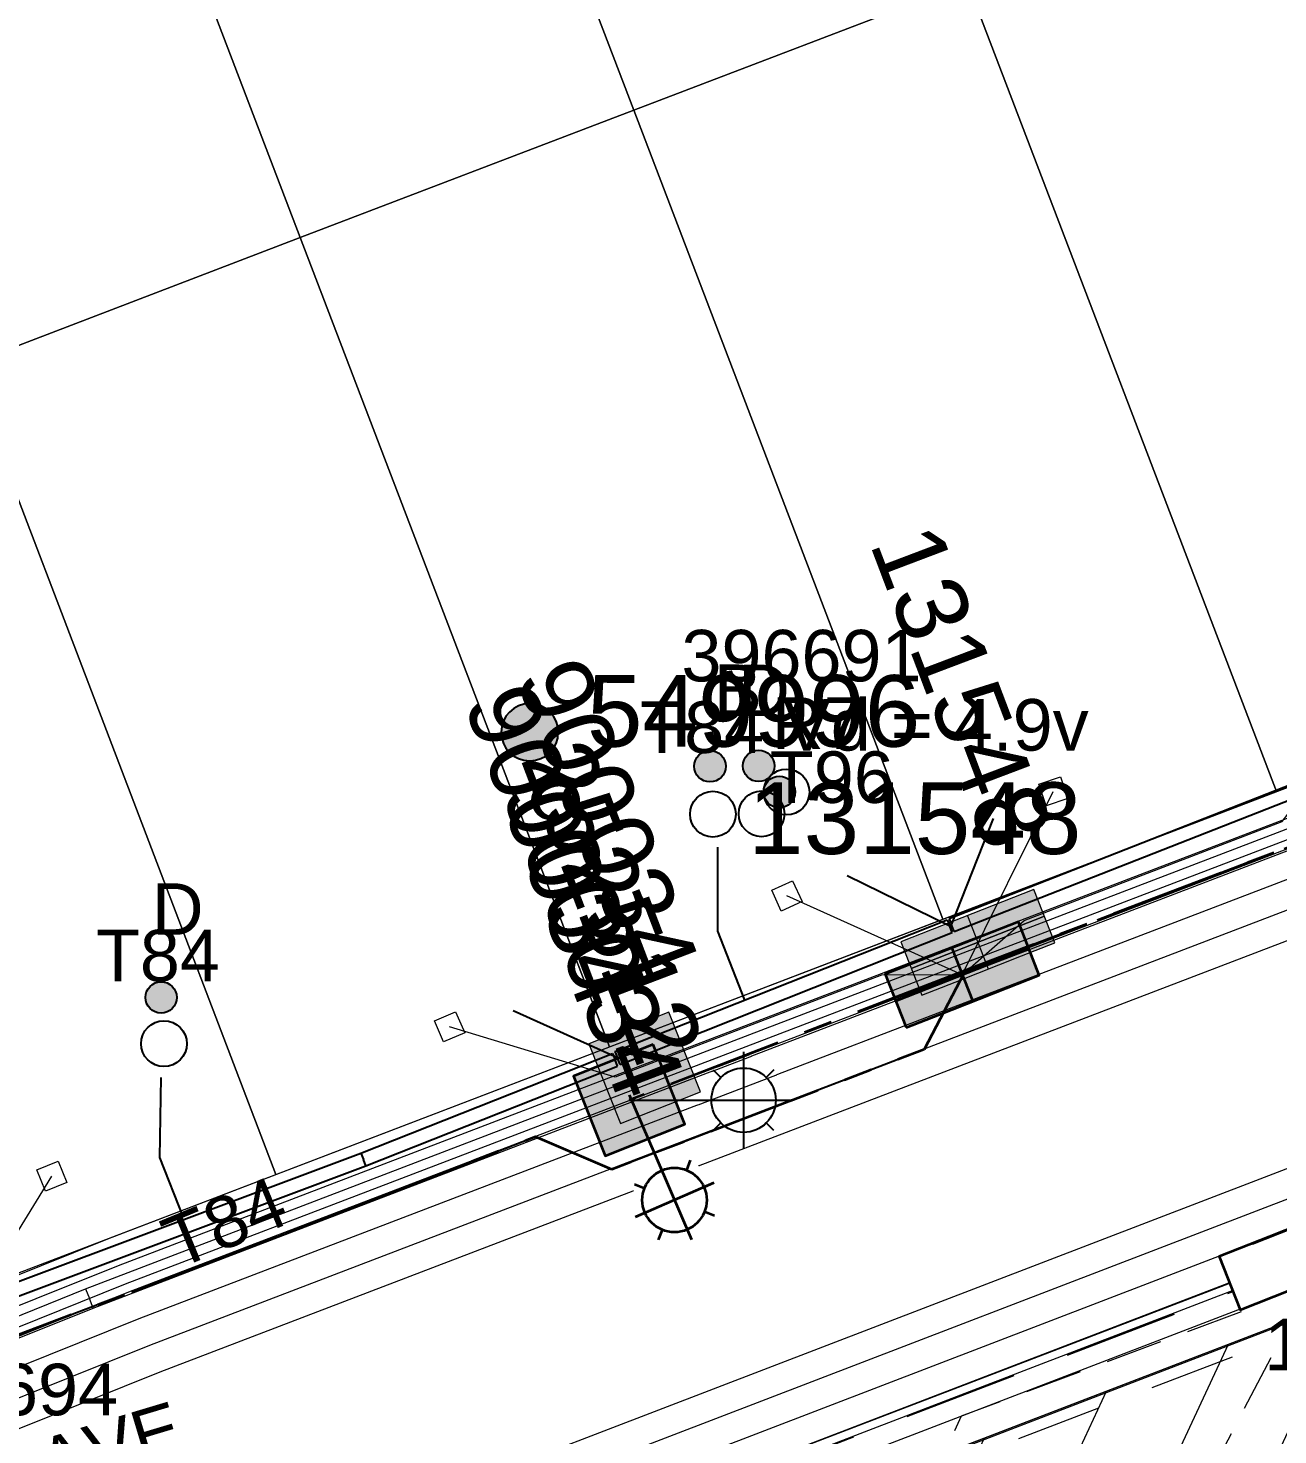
# Model space of a CAD drawing. Header units: metres. Extents: x 0 to 310918, y 0 to 6270107.
# Drawn here: x 310381.61 to 310425.29, y 6269755.87 to 6269805.04 of the extents above; entities that cross this region are included whole.
import ezdxf
from ezdxf import colors
from ezdxf.entities.mleader import LeaderData, LeaderLine
from ezdxf.enums import TextEntityAlignment as Align
from ezdxf.math import Vec2, Vec3

# ---------------------------------------------------------------- set-up
doc = ezdxf.new("R2010")
doc.units = ezdxf.units.M
for name, pattern in [('Cable Exist UG', [7, 4, -1, 1, -1]), ('Dash', [5, 3, -2]), ('DASHED', [19.05, 12.7, -6.35]), ('IE Trench LV', [6, 4, -2]), ('PHANTOMX2', [6.6, 3, -0.75, 0.2, -0.75, 0.2, -0.75, 0.2, -0.75])]:
    doc.linetypes.add(name, pattern=pattern)
doc.layers.get('0').update_dxf_attribs({"color": 6})
for name, color, linetype, lineweight in [('_User Miscellaneous1', 30, 'Continuous', 13), ('_User_LV_Exist', 5, 'Continuous', 35), ('Cadastre Developer_SP_NEW', 92, 'Continuous', 15), ('Cadastre Easements_SP_EXT', 58, 'DASHED', 15), ('Cadastre Land Parcels_SP_EXT', 118, 'Continuous', 15), ('Cadastre Roads_SP_EXT', 218, 'Continuous', 15), ('Cadastre Roads_SP_NEW', 214, 'Continuous', 15), ('Mains_LV_EXT', 163, 'Continuous', 25), ('Mains_LV_SL_EXT', 135, 'Continuous', 25), ('Services_SP_EXT', 42, 'PHANTOMX2', 20)]:
    doc.layers.add(name, color=color, linetype=linetype, lineweight=lineweight)
doc.layers.add('_User Miscellaneous10', color=252, linetype='Continuous', lineweight=13, plot=False, transparency=0.7)
doc.layers.add('_User Miscellaneous12', color=252, linetype='Continuous', lineweight=13, plot=False, transparency=0.75)
for name, color, linetype in [('Duct_SP_EXT', 30, 'Continuous'), ('Mains_LV_New_T84', 2, 'Cable x'), ('Services_SP_NEW_UG', 2, 'IE Trench LV'), ('SupportsOH_SP_TR_HV_LV_SL_EXT', 7, 'Continuous'), ('SupportsUG_SP_LV_NEW', 2, 'Continuous'), ('SupportsUG_SP_LV_SL_EXT', 7, 'Continuous'), ('Trench_SP_EXT', 7, 'Continuous'), ('Trench_SP_NEW', 2, 'Continuous')]:
    doc.layers.add(name, color=color, linetype=linetype)
doc.layers.add('Features_HIDE', color=1, linetype='Continuous', plot=False)
doc.styles.add('COLUMN_LABEL', font='arial.ttf', dxfattribs={"height": 2})
doc.styles.add('iecARIAL', font='arial.ttf', dxfattribs={"height": 2})
doc.styles.add('ieISOCP', font='arial.ttf', dxfattribs={"height": 1.5})
doc.styles.add('POLE_LABEL', font='arial.ttf', dxfattribs={"height": 2})
doc.styles.add('SL_LABEL', font='arial.ttf', dxfattribs={"height": 2})
doc.styles.get("Standard").update_dxf_attribs({"font": 'arial.ttf'})
doc.linetypes.add('Cable x', pattern='A,4.5,-0.01,["X",Standard,S=1.25,R=0,X=0,Y=-0.65],-1.2', length=5.71)

# ---------------------------------------------------------------- blocks, each defined once
blk = doc.blocks.new('COLUMN_EXT')
blk.add_hatch(color=256).paths.add_polyline_path([(1.5, -1.5), (1.5, 1.5), (-1.5, 1.5), (-1.5, -1.5)])
blk.add_lwpolyline([(1.5, 1.5), (-1.5, 1.5), (-1.5, -1.5), (1.5, -1.5)], close=True)
at = {"flags": 9}
for tag, p in [('NOTES', (-1.813, 2)), ('STREETNAME', (-1.813, 1.6)), ('LOCATION', (-1.813, 1.4)), ('SUBURB', (-1.813, 1.8)), ('LEGEND', (-1.813, 1.2)), ('USAGE', (-1.813, 1)), ('COLUMN_TYPE', (-1.813, 0.4)), ('OWNED_BY', (-1.813, 0.6)), ('STATE', (-1.813, 0.8))]:
    blk.add_attdef(tag, text='', height=0.2, rotation=180, dxfattribs=at).set_placement(p, align=Align.MIDDLE_LEFT)
at = {"flags": 1}
blk.add_attdef('Z', (-1.813, 2.351), '', height=0.2, rotation=180, dxfattribs=at)
at = {"flags": 9}
for tag, style, p in [('STRUCTURE_PLANT_NUMBER', 'POLE_LABEL', (-1.813, -0.031)), ('STREET_CODE', 'COLUMN_LABEL', (-1.813, 0.2))]:
    blk.add_attdef(tag, text='', height=0.2, rotation=180, dxfattribs=dict(at, style=style)).set_placement(p, align=Align.MIDDLE_LEFT)
at = {"style": 'COLUMN_LABEL', "width": 0.9, "flags": 8}
blk.add_attdef('ASSET_NUM', text='', height=2, rotation=270, dxfattribs=at).set_placement((2, -4), align=Align.MIDDLE_LEFT)
blk = doc.blocks.new('DUCT_EXT')
blk.add_circle((0, 0.8), 0.8)
at = {"flags": 1}
blk.add_attdef('Z', (0, 0), '', height=0.2, dxfattribs=at)
at = {"flags": 9}
for tag, p in [('DUCT_CODE', (0, 0)), ('XSECT_TYPE', (0, -0.2)), ('FB_REFERENCE', (0, -0.4)), ('STATE', (0, -0.6)), ('NOTES', (0, -0.8))]:
    blk.add_attdef(tag, text='', height=0.2, dxfattribs=at).set_placement(p, align=Align.MIDDLE_LEFT)
blk = doc.blocks.new('SL_LANTERN_EXT')
at = {"flags": 9}
for tag, p in [('LRATECODE', (-7.4, 0)), ('LOUTREACHVOCAB', (-7.2, 0)), ('LOUTREACH', (-7, 0)), ('LANTNUMBER', (-6.6, 0)), ('LNEW', (-6.4, 0)), ('LMASTVOCAB', (-6.2, 0)), ('LMAST', (-6, 0)), ('LLAMPVOCAB', (-5.8, 0)), ('LLAMP', (-5.6, 0)), ('LEXIST', (-5.4, 0)), ('LCHARGE3PERCENT', (-5.2, 0)), ('LCHARGE3', (-5, 0)), ('LCHARGE2PERCENT', (-4.8, 0)), ('LCHARGE2', (-4.6, 0)), ('LCHARGE1PERCENT', (-4.4, 0)), ('LCHARGE1', (-4.2, 0)), ('LCATEGORY', (-4, 0)), ('LBRACKETVOCAB', (-3.8, 0)), ('LBRACKET', (-3.6, 0)), ('LKINGHEIGHT', (-3.4, 0)), ('CREPLACE', (-3.2, 0)), ('CREMOVE', (-3, 0)), ('CNUMBER', (-2.8, 0)), ('CNEW', (-2.6, 0)), ('CEXIST', (-2.4, 0)), ('USAGE', (-2.2, 0)), ('STATE', (-2, 0)), ('OWNED_BY', (-1.8, 0)), ('ORIENTATION', (-1.6, 0)), ('OPERATING_VOLTAGE', (-1.4, 0)), ('NO_PHASES', (-1.2, 0)), ('LANTERN_TYPE', (-1, 0)), ('LANTERN_PURPOSE', (-0.8, 0)), ('CONTROL_TYPE', (-0.6, 0)), ('CONSTRUCTED_VOLTAGE', (-0.4, 0))]:
    blk.add_attdef(tag, text='', height=0.001, rotation=270, dxfattribs=at).set_placement(p, align=Align.MIDDLE_LEFT)
at = {"style": 'SL_LABEL', "flags": 9}
blk.add_attdef('STREET_CODE', text='', height=0.001, rotation=270, dxfattribs=at).set_placement((0.001, 0), align=Align.MIDDLE_LEFT)
at = {"flags": 1}
blk.add_attdef('Z', (0, 0), '', height=0.001, rotation=270, dxfattribs=at)
at = {"width": 0.9}
blk.add_attdef('LNUMBER', text='', height=1, dxfattribs=at).set_placement((7, -1), align=Align.MIDDLE_LEFT)
at = {"flags": 9}
for tag, p in [('LREMOVE', (0, -7.6)), ('LREPLACE', (0, -7.8)), ('LTYPE', (0, -8)), ('LTYPEVOCAB', (0, -8.2)), ('LEGEND', (0, -8.4)), ('SUBURB', (0, -8.6)), ('STREETNAME', (0, -8.8)), ('LOCATION', (0, -9)), ('NOTES', (0, -9.2)), ('MAINTAINED_BY', (0, -9.863))]:
    blk.add_attdef(tag, text='', height=0.001, dxfattribs=at).set_placement(p, align=Align.MIDDLE_LEFT)
blk.add_attdef('OPERATED_BY', (0, -9.607), '', height=0.001, dxfattribs=at)
at = {"layer": 'Features_HIDE', "width": 0.9}
blk.add_attdef('ASSET_NUM', text='', height=1, dxfattribs=at).set_placement((7, 1), align=Align.MIDDLE_LEFT)
at = {"transparency": 33554651}
blk.add_wipeout([(5.688, 0), (5.061, -1.061), (4, -1.688), (2.939, -1.061), (2.313, 0), (2.939, 1.061), (4, 1.687), (5.061, 1.061)], dxfattribs=at)
for p, q in [((4, 1.687), (4, 0)), ((2.939, 1.061), (3.205, 0.795)), ((5.061, 1.061), (4.795, 0.795)), ((0, 0), (4, 0)), ((4, 0), (5.688, 0)), ((4, 0), (4, -1.688)), ((2.939, -1.061), (3.205, -0.795)), ((5.061, -1.061), (4.795, -0.795))]:
    blk.add_line(p, q)
blk.add_circle((4, 0), 1.125)
blk = doc.blocks.new('CCP_EXT')
at = {"flags": 9}
for tag, p in [('OWNED_BY', (0, -1)), ('USAGE', (0, -1.2)), ('LEGEND', (0, -1.4)), ('STATE', (0, -1.8)), ('LIFE_SUPPORT', (0, -1.6)), ('NOTES', (0, -2))]:
    blk.add_attdef(tag, text='', height=0.2, dxfattribs=at).set_placement(p, align=Align.MIDDLE_LEFT)
at = {"transparency": 33554651}
blk.add_wipeout([(0, 0.566), (0.566, 0), (0, -0.566), (-0.566, 0)], dxfattribs=at)
blk.add_lwpolyline([(-0.566, 0), (0, 0.566), (0.566, 0), (0, -0.566), (-0.566, 0)])
at = {"flags": 1}
blk.add_attdef('Z', (0, 0), '', height=0.2, dxfattribs=at)
at = {"flags": 9}
for tag, p in [('CCP_TYPE', (0, 0)), ('CONSTRUCTED_VOLTAGE', (0, -0.2)), ('NO_PHASES', (0, -0.4)), ('OPERATING_VOLTAGE', (0, -0.6)), ('ORIENTATION', (0, -0.8))]:
    blk.add_attdef(tag, text='', height=0.2, dxfattribs=at).set_placement(p, align=Align.MIDDLE_LEFT)
blk = doc.blocks.new('POLE_EXT')
blk.add_hatch(color=256).paths.add_polyline_path([(-1, 0, 1), (1, 0, 1)])
blk.add_lwpolyline([(-1, 0, 1), (1, 0, 1)], format="xyb", close=True)
at = {"flags": 8}
blk.add_attdef('pNumber', text='', height=2, dxfattribs=at).set_placement((2.5, 2.5), align=Align.MIDDLE_CENTER)
at = {"style": 'POLE_LABEL', "flags": 9}
for tag, p in [('STRUCTURE_PLANT_NUMBER', (1.355, 0.028)), ('STREET_CODE', (1.355, -0.2))]:
    blk.add_attdef(tag, text='', height=0.2, dxfattribs=at).set_placement(p, align=Align.MIDDLE_LEFT)
at = {"flags": 9}
for tag, p in [('OWNED_BY', (1.355, -0.4)), ('SPECIAL_USE', (1.355, -0.8)), ('STATE', (1.355, -1)), ('PARENT', (1.355, -0.6)), ('cLV', (1.355, -1.4)), ('USAGE', (1.355, -1.2)), ('cHV', (1.355, -2)), ('hDepth', (1.355, -1.6)), ('hDia', (1.355, -1.8)), ('LBRACKET', (1.355, -2.2)), ('LExisting', (1.355, -2.4)), ('LANTNUMBER', (1.355, -2.6)), ('LOther', (1.355, -2.8)), ('LRemove', (1.355, -3)), ('cLinedev', (1.355, -3.4)), ('LEGEND', (1.355, -3.2)), ('pExisting', (1.355, -3.8)), ('LOCATION', (1.355, -3.6)), ('PFNUMBER', (1.355, -4)), ('pFooting', (1.355, -4.4)), ('NEWPFNUMBER', (1.355, -4.2)), ('pNew', (1.355, -4.6)), ('pRelocate', (1.355, -5)), ('pRemove', (1.355, -5.2)), ('pReplace', (1.355, -5.4)), ('pStay', (1.355, -5.6)), ('pType', (1.355, -5.8)), ('cspan', (1.355, -6)), ('STREETNAME', (1.355, -6.2)), ('SUBURB', (1.355, -6.4)), ('NOTES', (1.355, -6.6)), ('MAINTAINED_BY', (1.355, -6.814)), ('OPERATED_BY', (1.355, -7.014))]:
    blk.add_attdef(tag, text='', height=0.2, dxfattribs=at).set_placement(p, align=Align.MIDDLE_LEFT)
at = {"flags": 1}
blk.add_attdef('Z', (1.355, -7.328), '', height=0.2, dxfattribs=at)
at = {"layer": 'Features_HIDE', "style": 'POLE_LABEL', "flags": 8}
blk.add_attdef('ASSET_NUM', text='', height=2, dxfattribs=at).set_placement((5, 5), align=Align.MIDDLE_CENTER)
blk = doc.blocks.new('CABLE_LARGE_EXT')
h = blk.add_hatch(color=256)
edge = h.paths.add_edge_path()
edge.add_arc((0, 0.55), 0.55, 0, 360)
blk.add_circle((0, 0.55), 0.55)
at = {"flags": 1}
blk.add_attdef('Z', (0, 0), '', height=0.2, dxfattribs=at)
at = {"flags": 9}
for tag, p in [('COND_CODE', (0, 0)), ('STATE', (0, -0.4)), ('FB_REFERENCE', (0, -0.2)), ('XSECT_SIZE', (0, -0.6)), ('NOTES', (0, -0.8))]:
    blk.add_attdef(tag, text='', height=0.2, dxfattribs=at).set_placement(p, align=Align.MIDDLE_LEFT)
blk = doc.blocks.new('*U367')
at = {"width": 0.9}
blk.add_attdef('ASSET_NUM', text='', height=2, dxfattribs=at).set_placement((4, 2), align=Align.MIDDLE_LEFT)
for tag, p, flags in [('SUBURB', (-2, 0), 1), ('STREETNAME', (-1.8, 0), 9), ('PARENT', (-1.6, 0), 9), ('NOTES', (-1.4, 0), 9), ('LOCATION', (-1.2, 0), 9), ('LEGEND', (-1, 0), 9), ('USAGE', (-0.8, 0), 9), ('SUPPORT_TYPE', (-0.6, 0), 9), ('STATE', (-0.4, 0), 9), ('OWNED_BY', (-0.2, 0), 9)]:
    blk.add_attdef(tag, p, '', height=0.2, rotation=270, dxfattribs=dict(flags=flags))
at = {"transparency": 33554651}
blk.add_wipeout([(2.693, -0.011), (-1.958, -1.849), (-2.693, 0.011), (1.958, 1.849)], dxfattribs=at)
blk.add_lwpolyline([(1.958, 1.849), (-1.53, 0.471), (0.795, 1.389), (-2.693, 0.011), (-1.958, -1.849), (2.693, -0.011)], close=True)
blk = doc.blocks.new('PILLAR_EXT')
blk.add_hatch(color=256).paths.add_polyline_path([(-2.5, 1), (-2.5, -1), (2.5, -1), (2.5, 1)])
for p, q in [((0, 1), (0, -1)), ((-2.5, 0), (2.5, 0))]:
    blk.add_line(p, q)
at = {"ltscale": 10}
blk.add_line((2.5, 0), (-2.5, 0), dxfattribs=at)
blk.add_lwpolyline([(-2.5, -1), (-1.25, -1), (1.25, -1), (2.5, -1), (2.5, 1), (-2.5, 1)], close=True)
at = {"width": 0.9, "flags": 8}
blk.add_attdef('ASSET_NUM', text='', height=2, rotation=90, dxfattribs=at).set_placement((-2, 4), align=Align.MIDDLE_LEFT)
for tag, p, flags in [('OWNED_BY', (0, -0.2), 9), ('STATE', (0, -0.4), 9), ('SUPPORT_TYPE', (0, -0.6), 9), ('USAGE', (0, -0.8), 9), ('LEGEND', (0, -1), 9), ('LOCATION', (0, -1.2), 9), ('NOTES', (0, -1.4), 9), ('PARENT', (0, -1.6), 9), ('STREETNAME', (0, -1.8), 9), ('SUBURB', (0, -2), 1)]:
    blk.add_attdef(tag, p, '', height=0.2, dxfattribs=dict(flags=flags))
blk = doc.blocks.new('*U395')
for tag, height, rotation, flags, p in [('LANTNUMBER', 0.2, 270, 9, (-1.4, 2.6)), ('LOUTREACH', 0.2, 270, 9, (-1.4, 2.2)), ('LOUTREACHVOCAB', 0.2, 270, 9, (-1.4, 2)), ('LRATECODE', 0.2, 270, 9, (-1.4, 1.8)), ('LREMOVE', 0.2, 270, 9, (-1.4, 1.6)), ('LREPLACE', 0.2, 270, 9, (-1.4, 1.4)), ('LTYPE', 0.2, 270, 9, (-1.4, 1.2)), ('LTYPEVOCAB', 0.2, 270, 9, (-1.4, 1)), ('LEGEND', 0.2, 270, 9, (-1.4, 0.8)), ('SUBURB', 0.2, 270, 9, (-1.4, 0.6)), ('STREETNAME', 0.2, 270, 9, (-1.4, 0.4)), ('LOCATION', 0.2, 270, 9, (-1.4, 0.2)), ('LNEW', 0.2, 270, 9, (-6.4, 0)), ('LMASTVOCAB', 0.2, 270, 9, (-6.2, 0)), ('LMAST', 0.2, 270, 9, (-6, 0)), ('LLAMPVOCAB', 0.2, 270, 9, (-5.8, 0)), ('LLAMP', 0.2, 270, 9, (-5.6, 0)), ('LEXIST', 0.2, 270, 9, (-5.4, 0)), ('LCHARGE3PERCENT', 0.2, 270, 9, (-5.2, 0)), ('LCHARGE3', 0.2, 270, 9, (-5, 0)), ('LCHARGE2PERCENT', 0.2, 270, 9, (-4.8, 0)), ('LCHARGE2', 0.2, 270, 9, (-4.6, 0)), ('LCHARGE1PERCENT', 0.2, 270, 9, (-4.4, 0)), ('LCHARGE1', 0.2, 270, 9, (-4.2, 0)), ('LCATEGORY', 0.2, 270, 9, (-4, 0)), ('LBRACKETVOCAB', 0.2, 270, 9, (-3.8, 0)), ('LBRACKET', 0.2, 270, 9, (-3.6, 0)), ('LKINGHEIGHT', 0.2, 270, 9, (-3.4, 0)), ('CREPLACE', 0.2, 270, 9, (-3.2, 0)), ('CREMOVE', 0.2, 270, 9, (-3, 0)), ('CNUMBER', 0.2, 270, 9, (-2.8, 0)), ('CNEW', 0.2, 270, 9, (-2.6, 0)), ('CEXIST', 0.2, 270, 9, (-2.4, 0)), ('USAGE', 0.2, 270, 9, (-2.2, 0)), ('STATE', 0.2, 270, 9, (-2, 0)), ('OWNED_BY', 0.2, 270, 9, (-1.8, 0)), ('ORIENTATION', 0.2, 270, 9, (-1.6, 0)), ('OPERATING_VOLTAGE', 0.2, 270, 9, (-1.4, 0)), ('NOTES', 0.2, 270, 9, (-1.4, 0)), ('NO_PHASES', 0.2, 270, 9, (-1.2, 0)), ('LANTERN_TYPE', 0.2, 270, 9, (-1, 0)), ('LANTERN_PURPOSE', 0.2, 270, 9, (-0.8, 0)), ('CONTROL_TYPE', 0.2, 270, 9, (-0.6, 0)), ('CONSTRUCTED_VOLTAGE', 0.2, 270, 9, (-0.4, 0)), ('MAINTAINED_BY', 0.2, 270, 9, (-1.4, -0.663)), ('LNUMBER', 1, 293.3654, 8, (1.858, -6.823))]:
    blk.add_attdef(tag, text='', height=height, rotation=rotation, dxfattribs=dict(flags=flags)).set_placement(p, align=Align.MIDDLE_LEFT)
for tag, p, height, flags in [('OPERATED_BY', (-1.4, -0.407), 0.2, 9), ('Z', (0, 0), 0.001, 1)]:
    blk.add_attdef(tag, p, '', height=height, rotation=270, dxfattribs=dict(flags=flags))
at = {"style": 'SL_LABEL'}
for tag, height, rotation, flags, p in [('STREET_CODE', 0.001, 270, 9, (0.001, 0)), ('ASSET_NUM', 1, 293.3654, 8, (3.694, -6.029))]:
    blk.add_attdef(tag, text='', height=height, rotation=rotation, dxfattribs=dict(at, flags=flags)).set_placement(p, align=Align.MIDDLE_LEFT)
at = {"transparency": 33554651}
blk.add_wipeout([(2.256, -5.221), (1.033, -5.066), (0.037, -4.341), (0.192, -3.119), (0.917, -2.123), (2.139, -2.278), (3.135, -3.003), (2.981, -4.225)], dxfattribs=at)
for p, q in [((0, 0), (1.14, -2.639)), ((0.991, -2.295), (2.181, -5.049)), ((2.139, -2.278), (2.001, -2.626)), ((0.192, -3.119), (0.541, -3.257)), ((2.963, -3.077), (0.209, -4.267)), ((2.963, -3.077), (2.619, -3.226)), ((0.554, -4.118), (0.209, -4.267)), ((2.981, -4.225), (2.632, -4.087)), ((1.033, -5.066), (1.172, -4.718)), ((2.033, -4.705), (2.181, -5.049))]:
    blk.add_line(p, q)
blk.add_circle((1.586, -3.672), 1.125)

msp = doc.modelspace()

# ---------------------------------------------------------------- linework, layer by layer
at = {"layer": '_User Miscellaneous1'}
for p, q in [((310373.316, 6269756.839), (310383.616, 6269760.974)), ((310383.616, 6269760.974), (310383.748, 6269760.639)), ((310373.601, 6269756.177), (310383.879, 6269760.303)), ((310383.879, 6269760.303), (310383.748, 6269760.639))]:
    msp.add_line(p, q, dxfattribs=at)
at = {"layer": 'Cadastre Developer_SP_NEW', "linetype": 'Continuous'}
for points in [[(310414.435, 6269806.64), (310403.64, 6269834.871), (310391.982, 6269830.411), (310402.776, 6269802.182), (310414.435, 6269806.64)], [(310402.776, 6269802.182), (310391.982, 6269830.411), (310380.324, 6269825.95), (310391.117, 6269797.724), (310402.776, 6269802.182)], [(310391.117, 6269797.724), (310380.324, 6269825.95), (310368.666, 6269821.489), (310379.459, 6269793.267), (310391.117, 6269797.724)]]:
    msp.add_lwpolyline(points, close=True, dxfattribs=at)
at = {"layer": 'Cadastre Land Parcels_SP_EXT', "linetype": 'Continuous'}
for points in [[(310414.435, 6269806.64), (310403.64, 6269834.871), (310391.982, 6269830.411), (310402.776, 6269802.182), (310414.435, 6269806.64)], [(310402.776, 6269802.182), (310391.982, 6269830.411), (310380.324, 6269825.95), (310391.117, 6269797.724), (310402.776, 6269802.182)], [(310391.117, 6269797.724), (310380.324, 6269825.95), (310368.666, 6269821.489), (310379.459, 6269793.267), (310391.117, 6269797.724)], [(310436.897, 6269782.819), (310426.094, 6269811.097), (310414.435, 6269806.64), (310425.239, 6269778.358), (310436.897, 6269782.819)], [(310425.239, 6269778.358), (310414.435, 6269806.64), (310402.776, 6269802.182), (310413.582, 6269773.898), (310425.239, 6269778.358)], [(310413.582, 6269773.898), (310402.776, 6269802.182), (310391.117, 6269797.724), (310401.922, 6269769.437), (310413.582, 6269773.898)], [(310401.922, 6269769.437), (310391.117, 6269797.724), (310379.459, 6269793.267), (310390.266, 6269764.977), (310401.922, 6269769.437)], [(310380.104, 6269761.085), (310381.24, 6269761.523), (310390.266, 6269764.977), (310379.459, 6269793.267), (310367.8, 6269788.81), (310378.971, 6269760.64), (310380.104, 6269761.085)]]:
    msp.add_lwpolyline(points, close=True, dxfattribs=at)
at = {"layer": 'Duct_SP_EXT'}
for p, q in [((310413.732, 6269773.876), (310413.82, 6269773.653)), ((310413.795, 6269773.921), (310413.883, 6269773.698)), ((310413.909, 6269773.43), (310413.82, 6269773.653)), ((310413.971, 6269773.474), (310413.883, 6269773.698)), ((310393.239, 6269765.724), (310393.325, 6269765.5)), ((310393.412, 6269765.276), (310393.325, 6269765.5))]:
    msp.add_line(p, q, dxfattribs=at)
for points in [[(310405.707, 6269776.42), (310405.707, 6269773.48), (310406.647, 6269771.071)], [(310386.24, 6269768.361), (310386.199, 6269765.572), (310387.021, 6269763.473)]]:
    msp.add_lwpolyline(points, dxfattribs=at)
at = {"layer": 'Trench_SP_EXT', "linetype": 'Cable Exist UG'}
for points in [[(310413.883, 6269773.698), (310415.477, 6269777.735)], [(310413.82, 6269773.653), (310409.874, 6269775.589)]]:
    msp.add_lwpolyline(points, dxfattribs=at)

# ---------------------------------------------------------------- block references
at = {"layer": 'Duct_SP_EXT'}
for name, p, rotation in [('DUCT_EXT', (310407.315, 6269778.347), 269.8148348506558), ('DUCT_EXT', (310404.741, 6269777.564), 270.4273639613049), ('DUCT_EXT', (310406.442, 6269777.576), 270.4273639613049), ('CABLE_LARGE_EXT', (310385.705, 6269771.162), 269.9999999999998), ('DUCT_EXT', (310385.552, 6269769.548), 269.9726450912934)]:
    msp.add_blockref(name, p, dxfattribs=dict(at, rotation=rotation))
at = {"layer": 'SupportsUG_SP_LV_SL_EXT'}
ref = msp.add_blockref('COLUMN_EXT', (310402.612, 6269767.572), dxfattribs=dict(at, rotation=21.66585983633382))
ref.add_attrib('ASSET_NUM', '900034', dxfattribs={"layer": '0', "height": 2.5, "rotation": 290.8503, "style": 'COLUMN_LABEL'}).set_placement((310404.612, 6269768.322), align=Align.TOP_RIGHT)

# ---------------------------------------------------------------- texts
at = {"layer": 'Cadastre Roads_SP_EXT'}
msp.add_text('ROSENFELD AVE', height=1.8, rotation=16.7358, dxfattribs=at).set_placement((310366.939, 6269749.278))
at = {"layer": 'Duct_SP_EXT'}
for s, p in [('396691', (310404.441, 6269782.211)), ('B', (310405.576, 6269781.003)), ('D', (310406.416, 6269780.998)), ('D', (310385.923, 6269773.353)), ('T84', (310383.975, 6269771.729)), ('396694', (310376.358, 6269756.559))]:
    msp.add_text(s, height=1.8, dxfattribs=at).set_placement(p)
at = {"layer": 'Mains_LV_EXT'}
msp.add_text('T84', height=1.8, rotation=22.4315, dxfattribs=at).set_placement((310386.81, 6269761.648))

# ---------------------------------------------------------------- next in the draw order: block references
at = {"layer": 'Features_HIDE'}
ref = msp.add_blockref('SL_LANTERN_EXT', (310402.612, 6269767.572), dxfattribs=at)
ref.add_attrib('ASSET_NUM', '252512', dxfattribs={"layer": '0', "height": 2.5, "rotation": 290.8503, "style": 'iecARIAL'}).set_placement((310404.112, 6269769.072), align=Align.MIDDLE_RIGHT)
at = {"layer": 'Services_SP_EXT'}
for p, rotation in [((310417.437, 6269778.366), 243.4342428750521), ((310396.338, 6269770.14), 338.3616662080904), ((310382.434, 6269764.916), 246.7334230534209)]:
    msp.add_blockref('CCP_EXT', p, dxfattribs=dict(at, rotation=rotation))

# ---------------------------------------------------------------- next in the draw order: linework, layer by layer
at = {"layer": '_User Miscellaneous12'}
for points in [[(310414.258, 6269771.956), (310416.418, 6269773.854), (310416.418, 6269773.854), (310425.441, 6269777.31), (310429.404, 6269782.441)], [(310414.258, 6269771.956), (310417.437, 6269778.366)], [(310414.259, 6269771.959), (310411.438, 6269771.947), (310411.438, 6269771.947), (310402.127, 6269768.381), (310396.338, 6269770.14)], [(310367.531, 6269753.56), (310369.393, 6269755.424), (310369.393, 6269755.424), (310379.154, 6269759.579), (310382.434, 6269764.916)]]:
    msp.add_lwpolyline(points, dxfattribs=at)
at = {"layer": '_User_LV_Exist', "linetype": 'Cable Exist UG', "flags": 128}
for points in [[(310460.933, 6269789.964), (310459.33, 6269786.97), (310459.33, 6269786.97), (310448.664, 6269782.977), (310446.084, 6269784.147), (310446.084, 6269784.147), (310437.654, 6269780.994), (310414.327, 6269772.094)], [(310414.329, 6269772.018), (310412.92, 6269769.345), (310412.92, 6269769.345), (310402.012, 6269765.147), (310399.337, 6269766.288), (310399.337, 6269766.288), (310390.828, 6269762.983), (310377.872, 6269758.089), (310367.508, 6269753.506)]]:
    msp.add_lwpolyline(points, dxfattribs=at)
at = {"layer": '_User_LV_Exist', "color": 4, "linetype": 'Cable Exist UG', "flags": 128}
msp.add_lwpolyline([(310414.336, 6269772.098), (310402.612, 6269767.572)], dxfattribs=at)
at = {"layer": 'Cadastre Developer_SP_NEW', "linetype": 'Continuous'}
for points in [[(310436.897, 6269782.819), (310426.094, 6269811.097), (310414.435, 6269806.64), (310425.239, 6269778.358), (310436.897, 6269782.819)], [(310401.922, 6269769.437), (310391.117, 6269797.724), (310379.459, 6269793.267), (310390.266, 6269764.977), (310401.922, 6269769.437)], [(310380.104, 6269761.085), (310381.24, 6269761.523), (310390.266, 6269764.977), (310379.459, 6269793.267), (310367.8, 6269788.81), (310378.971, 6269760.64), (310380.104, 6269761.085)]]:
    msp.add_lwpolyline(points, close=True, dxfattribs=at)
at = {"layer": 'Duct_SP_EXT'}
for p, q in [((310413.795, 6269773.921), (310448.212, 6269787.426)), ((310413.971, 6269773.474), (310448.387, 6269786.979)), ((310402.295, 6269768.824), (310413.909, 6269773.43)), ((310393.239, 6269765.724), (310402.034, 6269769.203)), ((310402.034, 6269769.203), (310402.122, 6269768.98)), ((310402.118, 6269769.27), (310402.207, 6269769.047)), ((310393.412, 6269765.276), (310402.21, 6269768.757)), ((310402.21, 6269768.757), (310402.122, 6269768.98)), ((310402.295, 6269768.824), (310402.207, 6269769.047)), ((310378.999, 6269760.381), (310393.239, 6269765.724)), ((310379.185, 6269759.938), (310393.412, 6269765.276))]:
    msp.add_line(p, q, dxfattribs=at)
at = {"layer": 'Mains_LV_EXT', "linetype": 'Cable Exist UG'}
for points in [[(310460.933, 6269789.964), (310459.33, 6269786.97), (310459.33, 6269786.97), (310448.664, 6269782.977), (310446.084, 6269784.147), (310446.084, 6269784.147), (310437.654, 6269780.994), (310414.327, 6269772.094)], [(310414.329, 6269772.018), (310412.92, 6269769.345), (310412.92, 6269769.345), (310402.012, 6269765.147), (310399.337, 6269766.288), (310399.337, 6269766.288), (310390.828, 6269762.983), (310377.872, 6269758.089), (310367.508, 6269753.506)]]:
    msp.add_lwpolyline(points, dxfattribs=at)
at = {"layer": 'Mains_LV_SL_EXT', "linetype": 'Cable Exist UG'}
msp.add_lwpolyline([(310414.336, 6269772.098), (310402.612, 6269767.572)], dxfattribs=at)
at = {"layer": 'Trench_SP_EXT', "linetype": 'Cable Exist UG'}
msp.add_lwpolyline([(310402.207, 6269769.047), (310398.105, 6269770.903)], dxfattribs=at)

# ---------------------------------------------------------------- next in the draw order: block references
at = {"layer": '_User Miscellaneous1'}
ref = msp.add_blockref('PILLAR_EXT', (310414.802, 6269773.089), dxfattribs=dict(at, rotation=21.43424266468568))
ref.add_attrib('ASSET_NUM', '131548', dxfattribs={"layer": '0', "height": 2.5, "rotation": 290.7505, "style": 'iecARIAL'}).set_placement((310416.302, 6269776.589), align=Align.MIDDLE_RIGHT)
ref = msp.add_blockref('COLUMN_EXT', (310403.157, 6269768.704), dxfattribs=dict(at, rotation=21.66585983633382))
ref.add_attrib('ASSET_NUM', '900034', dxfattribs={"layer": '0', "height": 2.5, "rotation": 290.8503, "style": 'COLUMN_LABEL'}).set_placement((310405.121, 6269772.37), align=Align.TOP_RIGHT)
at = {"layer": '_User_LV_Exist'}
ref = msp.add_blockref('COLUMN_EXT', (310402.612, 6269767.572), dxfattribs=dict(at, rotation=21.66585983633382))
ref.add_attrib('ASSET_NUM', '900034', dxfattribs={"layer": '0', "height": 2.5, "rotation": 290.8503, "style": 'COLUMN_LABEL'}).set_placement((310403.286, 6269771.476), align=Align.TOP_RIGHT)
at = {"layer": 'Duct_SP_EXT'}
for p, rotation in [((310404.888, 6269779.247), 269.8209423639773), ((310406.589, 6269779.26), 269.7878789203095), ((310407.315, 6269778.347), 269.8421897802964)]:
    msp.add_blockref('CABLE_LARGE_EXT', p, dxfattribs=dict(at, rotation=rotation))
at = {"layer": 'Services_SP_EXT', "rotation": 339.4342426246125}
msp.add_blockref('CCP_EXT', (310408.129, 6269774.712), dxfattribs=at)
at = {"layer": 'SupportsOH_SP_TR_HV_LV_SL_EXT'}
ref = msp.add_blockref('POLE_EXT', (310399.138, 6269780.432), dxfattribs=at)
ref.add_attrib('ASSET_NUM', '549996', dxfattribs={"layer": '0', "height": 2.5, "rotation": 359.9786, "style": 'POLE_LABEL'}).set_placement((310401.138, 6269781.182), align=Align.MIDDLE_LEFT)

# ---------------------------------------------------------------- next in the draw order: texts
at = {"layer": '_User_LV_Exist', "linetype": 'IE Trench LV', "insert": (310407.983, 6269781.592), "char_height": 1.8, "attachment_point": 1, "style": 'ieISOCP'}
msp.add_mtext_dynamic_manual_height_columns('{\\C6;Vd = 4.9v}', width=11.58237, gutter_width=7.5, heights=[0], dxfattribs=at)
at = {"layer": 'Duct_SP_EXT'}
for s, p in [('T84', (310402.998, 6269779.711)), ('R7', (310407.596, 6269779.851)), ('T96', (310407.532, 6269777.963))]:
    msp.add_text(s, height=1.8, dxfattribs=at).set_placement(p)

# ---------------------------------------------------------------- next in the draw order: linework, layer by layer
at = {"layer": '_User Miscellaneous12'}
msp.add_lwpolyline([(310414.258, 6269771.956), (310408.129, 6269774.712)], dxfattribs=at)
at = {"layer": 'Cadastre Developer_SP_NEW'}
msp.add_line((310388.112, 6269745.425), (310514.792, 6269794.088), dxfattribs=at)
msp.add_line((310388.112, 6269745.425), (310514.792, 6269794.088), dxfattribs=at)
at = {"layer": 'Cadastre Developer_SP_NEW', "linetype": 'Continuous'}
for points in [[(310425.239, 6269778.358), (310414.435, 6269806.64), (310402.776, 6269802.182), (310413.582, 6269773.898), (310425.239, 6269778.358)], [(310413.582, 6269773.898), (310402.776, 6269802.182), (310391.117, 6269797.724), (310401.922, 6269769.437), (310413.582, 6269773.898)]]:
    msp.add_lwpolyline(points, close=True, dxfattribs=at)
at = {"layer": 'Cadastre Easements_SP_EXT', "linetype": 'Dash'}
msp.add_lwpolyline([(310364.385, 6269731.653), (310602.563, 6269822.778), (310601.134, 6269826.514), (310362.713, 6269735.254), (310241.668, 6269688.923), (309988.463, 6269592.006), (309991.935, 6269589.144), (310364.385, 6269731.653)], close=True, dxfattribs=at)
at = {"layer": 'Cadastre Roads_SP_NEW', "color": 218, "lineweight": 15, "flags": 128}
msp.add_lwpolyline([(310413.937, 6269675.543), (310408.775, 6269677.843), (310385.202, 6269739.404), (310388.075, 6269745.34), (310514.792, 6269794.088)], dxfattribs=at)
at = {"layer": 'Duct_SP_EXT'}
msp.add_line((310402.118, 6269769.27), (310413.732, 6269773.876), dxfattribs=at)

# ---------------------------------------------------------------- next in the draw order: block references
at = {"layer": '_User_LV_Exist'}
ref = msp.add_blockref('PILLAR_EXT', (310414.258, 6269771.956), dxfattribs=dict(at, rotation=21.43424266468568))
ref.add_attrib('ASSET_NUM', '131548', dxfattribs={"layer": '0', "height": 2.5, "style": 'iecARIAL'}).set_placement((310418.422, 6269777.427), align=Align.MIDDLE_RIGHT)

# ---------------------------------------------------------------- next in the draw order: block references
at = {"layer": 'SupportsUG_SP_LV_NEW'}
ref = msp.add_blockref('*U367', (310425.932, 6269762.096), dxfattribs=at)
ref.add_attrib('ASSET_NUM', '151362', dxfattribs={"layer": '0', "height": 1.8, "rotation": 290.9708}).set_placement((310428.933, 6269759.73), align=Align.MIDDLE_LEFT)

# ---------------------------------------------------------------- next in the draw order: hatches: boundary and pattern name
at = {"layer": 'Cadastre Developer_SP_NEW', "transparency": 33554534}
h = msp.add_hatch(dxfattribs=at)
h.set_pattern_fill('ANSI31', color=256, angle=200)
edge = h.paths.add_edge_path()
edge.add_line((310389.544, 6269730.512), (310385.812, 6269740.249))
edge.add_line((310385.812, 6269740.249), (310388.112, 6269745.425))
edge.add_line((310388.112, 6269745.425), (310514.792, 6269794.088))
edge.add_line((310514.792, 6269794.088), (310519.963, 6269791.785))
edge.add_line((310519.963, 6269791.785), (310523.704, 6269782.048))
edge.add_line((310523.704, 6269782.048), (310493.186, 6269770.351))
edge.add_line((310493.186, 6269770.351), (310501.183, 6269749.473))
edge.add_line((310501.183, 6269749.473), (310427.747, 6269721.063))
edge.add_line((310427.747, 6269721.063), (310419.691, 6269742.093))
edge.add_line((310419.691, 6269742.093), (310389.527, 6269730.505))

# ---------------------------------------------------------------- next in the draw order: linework, layer by layer
at = {"layer": '_User Miscellaneous1'}
for p, q in [((310383.616, 6269760.974), (310440.585, 6269782.793)), ((310383.879, 6269760.303), (310440.842, 6269782.12))]:
    msp.add_line(p, q, dxfattribs=at)
at = {"layer": '_User Miscellaneous10', "linetype": 'Continuous', "flags": 128}
for points in [[(310346.119, 6269745.948), (310351.049, 6269747.952), (310356.994, 6269750.588), (310366.143, 6269755.04), (310372.789, 6269758.071), (310384.394, 6269762.73), (310434.67, 6269781.967), (310460.217, 6269791.73), (310479.053, 6269798.949), (310507.522, 6269809.787), (310509.807, 6269815.269), (310507.038, 6269822.468), (310505.854, 6269825.568), (310526.572, 6269831.844), (310529.002, 6269825.417), (310530.017, 6269822.732), (310535.161, 6269820.417), (310555.677, 6269828.267)], [(310346.495, 6269745.022), (310351.44, 6269747.031), (310357.415, 6269749.681), (310366.569, 6269754.135), (310373.183, 6269757.152), (310384.759, 6269761.799), (310435.028, 6269781.033), (310460.574, 6269790.796), (310479.41, 6269798.015), (310508.279, 6269809.006), (310510.884, 6269815.254), (310507.972, 6269822.826), (310507.171, 6269824.922), (310525.967, 6269830.616), (310528.066, 6269825.063), (310529.228, 6269821.99), (310535.129, 6269819.334), (310556.42, 6269827.481)], [(310346.872, 6269744.095), (310351.831, 6269746.111), (310357.837, 6269748.774), (310366.995, 6269753.231), (310373.577, 6269756.232), (310385.124, 6269760.868), (310435.385, 6269780.099), (310460.931, 6269789.862), (310479.767, 6269797.081), (310509.037, 6269808.224), (310511.961, 6269815.239), (310508.905, 6269823.184), (310508.488, 6269824.276), (310525.362, 6269829.388), (310527.131, 6269824.709), (310528.439, 6269821.248), (310535.098, 6269818.252), (310557.164, 6269826.695)], [(310347.248, 6269743.169), (310352.222, 6269745.19), (310358.258, 6269747.867), (310367.421, 6269752.326), (310373.971, 6269755.313), (310385.489, 6269759.937), (310435.742, 6269779.165), (310461.288, 6269788.928), (310480.124, 6269796.147), (310509.795, 6269807.443), (310513.038, 6269815.224), (310509.839, 6269823.541), (310509.805, 6269823.631), (310524.757, 6269828.159), (310526.195, 6269824.356), (310527.65, 6269820.507), (310535.067, 6269817.169), (310557.908, 6269825.908)], [(310347.625, 6269742.243), (310352.613, 6269744.27), (310358.68, 6269746.96), (310367.848, 6269751.421), (310374.365, 6269754.393), (310385.854, 6269759.006), (310436.1, 6269778.231), (310461.645, 6269787.993), (310480.481, 6269795.212), (310510.552, 6269806.661), (310514.116, 6269815.209), (310511.124, 6269822.985), (310524.152, 6269826.931), (310525.26, 6269824.002), (310526.862, 6269819.765), (310535.036, 6269816.087), (310558.651, 6269825.122)], [(310348.001, 6269741.316), (310353.004, 6269743.349), (310359.102, 6269746.054), (310368.274, 6269750.517), (310374.759, 6269753.474), (310386.219, 6269758.075), (310436.457, 6269777.297), (310462.002, 6269787.059), (310480.837, 6269794.278), (310511.31, 6269805.879), (310515.193, 6269815.194), (310512.444, 6269822.34), (310523.548, 6269825.703), (310524.325, 6269823.648), (310526.073, 6269819.023), (310535.005, 6269815.004), (310559.395, 6269824.336)], [(310385.817, 6269740.258), (310388.116, 6269745.427), (310514.792, 6269794.088), (310519.955, 6269791.795), (310543.661, 6269729.946), (310541.357, 6269724.771), (310414.773, 6269675.87), (310409.611, 6269678.169), (310385.817, 6269740.258)]]:
    msp.add_lwpolyline(points, dxfattribs=at)
at = {"layer": '_User Miscellaneous10', "color": 4, "linetype": 'Continuous', "flags": 128}
msp.add_lwpolyline([(310346.759, 6269744.373), (310351.713, 6269746.387), (310357.71, 6269749.046), (310366.867, 6269753.502), (310373.459, 6269756.508), (310385.014, 6269761.147), (310435.278, 6269780.379), (310460.824, 6269790.142), (310479.66, 6269797.361), (310508.81, 6269808.459), (310511.638, 6269815.244), (310508.625, 6269823.076), (310508.093, 6269824.47), (310525.543, 6269829.756), (310527.411, 6269824.815), (310528.676, 6269821.471), (310535.108, 6269818.576), (310556.941, 6269826.93)], dxfattribs=at)
at = {"layer": '_User Miscellaneous10', "linetype": 'Continuous', "flags": 128}
for points in [[(310380.408, 6269740.401), (310384.39, 6269749.352), (310514.931, 6269799.498), (310523.881, 6269795.522), (310549.071, 6269729.804), (310545.085, 6269720.851), (310414.636, 6269670.457), (310405.683, 6269674.445)], [(310381.489, 6269740.372), (310385.135, 6269748.567), (310514.903, 6269798.416), (310523.096, 6269794.776), (310547.989, 6269729.832), (310544.34, 6269721.635), (310414.664, 6269671.54), (310406.469, 6269675.19)], [(310382.571, 6269740.344), (310385.881, 6269747.782), (310514.875, 6269797.334), (310522.311, 6269794.031), (310546.907, 6269729.861), (310543.594, 6269722.419), (310414.691, 6269672.622), (310407.254, 6269675.935)], [(310383.653, 6269740.315), (310386.626, 6269746.997), (310514.847, 6269796.252), (310521.525, 6269793.285), (310545.825, 6269729.889), (310542.848, 6269723.203), (310414.718, 6269673.705), (310408.04, 6269676.68)], [(310384.735, 6269740.287), (310387.371, 6269746.212), (310514.82, 6269795.17), (310520.74, 6269792.54), (310544.743, 6269729.918), (310542.103, 6269723.987), (310414.745, 6269674.787), (310408.825, 6269677.425)]]:
    msp.add_lwpolyline(points, close=True, dxfattribs=at)
at = {"layer": '_User Miscellaneous10', "color": 4, "linetype": 'Continuous', "flags": 128}
msp.add_lwpolyline([(310383.978, 6269740.307), (310386.849, 6269746.761), (310514.839, 6269795.927), (310521.29, 6269793.062), (310545.501, 6269729.898), (310542.625, 6269723.438), (310414.726, 6269674.03), (310408.275, 6269676.903)], close=True, dxfattribs=at)
at = {"layer": '_User Miscellaneous10', "flags": 128}
msp.add_lwpolyline([(310389.544, 6269730.512), (310385.812, 6269740.249), (310388.112, 6269745.425), (310514.792, 6269794.088), (310519.963, 6269791.785), (310523.704, 6269782.048), (310493.186, 6269770.351), (310501.183, 6269749.473), (310427.747, 6269721.063), (310419.691, 6269742.093), (310389.527, 6269730.505)], dxfattribs=at)
at = {"layer": 'Mains_LV_New_T84', "color": 6, "lineweight": 15, "transparency": 33554687, "flags": 128}
msp.add_lwpolyline([(310394.707, 6269711.47), (310383.654, 6269740.324), (310386.622, 6269746.995), (310423.606, 6269761.177)], dxfattribs=at)
at = {"layer": 'Services_SP_NEW_UG', "lineweight": 15, "ltscale": 0.5, "flags": 128}
for points in [[(310426.44, 6269761.222), (310423.186, 6269755.024)], [(310424.002, 6269760.176), (310414.223, 6269756.527), (310411.321, 6269750.157), (310411.621, 6269750.815)]]:
    msp.add_lwpolyline(points, dxfattribs=at)
at = {"layer": 'Trench_SP_NEW', "linetype": 'IE Trench LV', "flags": 128}
msp.add_lwpolyline([(310385.676, 6269744.348), (310386.729, 6269746.715), (310423.714, 6269760.897)], dxfattribs=at)

# ---------------------------------------------------------------- next in the draw order: leaders
at = {"layer": 'Cadastre Developer_SP_NEW'}
ml = msp.add_multileader_mtext('Standard', dxfattribs=at)
ml.set_content('{\\C7;CONSTRUCTED UNDER URS18714}', color=256)
ml.set_leader_properties()
ml.build(insert=Vec2(0, 0))
ml.multileader.update_dxf_attribs({"leader_type": 2, "has_text_frame": 1, "text_left_attachment_type": 2, "text_right_attachment_type": 2, "dogleg_length": 0.01})
ctx = ml.context
ctx.base_point, ctx.char_height, ctx.plane_origin, ctx.plane_x_axis, ctx.plane_y_axis = Vec3(310500.96, 6269759.921), 1.8, Vec3(311890.052, 6270199.889), Vec3(0.933494, 0.358594), Vec3(-0.358594, 0.933494)
ctx.left_attachment, ctx.right_attachment, ctx.text_align_type = 2, 2, 1
notes = []
notes.append((ctx, [(0, (0, 0, 0), (0, 0), (1, 0), 1, [])]))
ctx.mtext.insert, ctx.mtext.text_direction, ctx.mtext.rotation, ctx.mtext.width, ctx.mtext.alignment, ctx.mtext.flow_direction = Vec3(310512.042, 6269766.799), Vec3(0.933494, 0.358594), 0.366762, 23.5182, 2, 5
ctx.mtext.has_bg_fill, ctx.mtext.bg_color, ctx.mtext.bg_scale_factor, ctx.mtext.bg_transparency, ctx.mtext.use_window_bg_color = 1, -1073741824, 2, 0, 1
for ctx, leaders in notes:
    for number, flags, end, landing, length, lines in leaders:
        leader = LeaderData()
        leader.index, (leader.has_last_leader_line, leader.has_dogleg_vector, leader.attachment_direction) = number, flags
        leader.last_leader_point, leader.dogleg_vector, leader.dogleg_length = Vec3(end), Vec3(landing), length
        for number, points, colour, breaks in lines:
            line = LeaderLine()
            line.index, line.vertices, line.color, line.breaks = number, Vec3.list(points), colors.encode_raw_color(colour), breaks
            leader.lines.append(line)
        ctx.leaders.append(leader)

# ---------------------------------------------------------------- next in the draw order: leaders
ml = msp.add_multileader_mtext('Standard', dxfattribs=at)
ml.set_content('{\\C7;CONSTRUCTED UNDER URS16102}', color=256)
ml.set_leader_properties()
ml.build(insert=Vec2(0, 0))
ml.multileader.update_dxf_attribs({"leader_type": 2, "has_text_frame": 1, "text_left_attachment_type": 2, "text_right_attachment_type": 2, "dogleg_length": 0.01})
ctx = ml.context
ctx.base_point, ctx.char_height, ctx.plane_origin, ctx.plane_x_axis, ctx.plane_y_axis = Vec3(310563.819, 6269743.846), 1.8, Vec3(311952.906, 6270183.813), Vec3(0.933494, 0.358594), Vec3(-0.358594, 0.933494)
ctx.left_attachment, ctx.right_attachment, ctx.text_align_type = 2, 2, 1
notes = []
notes.append((ctx, [(0, (0, 0, 0), (0, 0), (1, 0), 1, [])]))
ctx.mtext.insert, ctx.mtext.text_direction, ctx.mtext.rotation, ctx.mtext.width, ctx.mtext.alignment, ctx.mtext.flow_direction = Vec3(310574.896, 6269750.722), Vec3(0.933494, 0.358594), 0.366762, 23.5182, 2, 5
ctx.mtext.has_bg_fill, ctx.mtext.bg_color, ctx.mtext.bg_scale_factor, ctx.mtext.bg_transparency, ctx.mtext.use_window_bg_color = 1, -1073741824, 2, 0, 1
for ctx, leaders in notes:
    for number, flags, end, landing, length, lines in leaders:
        leader = LeaderData()
        leader.index, (leader.has_last_leader_line, leader.has_dogleg_vector, leader.attachment_direction) = number, flags
        leader.last_leader_point, leader.dogleg_vector, leader.dogleg_length = Vec3(end), Vec3(landing), length
        for number, points, colour, breaks in lines:
            line = LeaderLine()
            line.index, line.vertices, line.color, line.breaks = number, Vec3.list(points), colors.encode_raw_color(colour), breaks
            leader.lines.append(line)
        ctx.leaders.append(leader)

# ---------------------------------------------------------------- next in the draw order: leaders
ml = msp.add_multileader_mtext('Standard', dxfattribs=at)
ml.set_content('{\\C7;CONSTRUCTED UNDER URS16102}', color=256)
ml.set_leader_properties()
ml.build(insert=Vec2(0, 0))
ml.multileader.update_dxf_attribs({"leader_type": 2, "has_text_frame": 1, "text_left_attachment_type": 2, "text_right_attachment_type": 2, "dogleg_length": 0.01})
ctx = ml.context
ctx.base_point, ctx.char_height, ctx.plane_origin, ctx.plane_x_axis, ctx.plane_y_axis = Vec3(310598.848, 6269757.245), 1.8, Vec3(311987.935, 6270197.212), Vec3(0.933494, 0.358594), Vec3(-0.358594, 0.933494)
ctx.left_attachment, ctx.right_attachment, ctx.text_align_type = 2, 2, 1
notes = []
notes.append((ctx, [(0, (0, 0, 0), (0, 0), (1, 0), 1, [])]))
ctx.mtext.insert, ctx.mtext.text_direction, ctx.mtext.rotation, ctx.mtext.width, ctx.mtext.alignment, ctx.mtext.flow_direction = Vec3(310609.925, 6269764.121), Vec3(0.933494, 0.358594), 0.366762, 23.5182, 2, 5
ctx.mtext.has_bg_fill, ctx.mtext.bg_color, ctx.mtext.bg_scale_factor, ctx.mtext.bg_transparency, ctx.mtext.use_window_bg_color = 1, -1073741824, 2, 0, 1
for ctx, leaders in notes:
    for number, flags, end, landing, length, lines in leaders:
        leader = LeaderData()
        leader.index, (leader.has_last_leader_line, leader.has_dogleg_vector, leader.attachment_direction) = number, flags
        leader.last_leader_point, leader.dogleg_vector, leader.dogleg_length = Vec3(end), Vec3(landing), length
        for number, points, colour, breaks in lines:
            line = LeaderLine()
            line.index, line.vertices, line.color, line.breaks = number, Vec3.list(points), colors.encode_raw_color(colour), breaks
            leader.lines.append(line)
        ctx.leaders.append(leader)

# ---------------------------------------------------------------- next in the draw order: block references
at = {"layer": '_User_LV_Exist', "color": 4}
msp.add_blockref('*U395', (310402.612, 6269767.755), dxfattribs=at)
at = {"layer": '_User_LV_Exist'}
ref = msp.add_blockref('*U367', (310425.932, 6269762.096), dxfattribs=at)
ref.add_attrib('ASSET_NUM', '151362', dxfattribs={"layer": '0', "height": 1.8}).set_placement((310424.813, 6269759.031), align=Align.MIDDLE_LEFT)

doc.saveas('drawing.dxf')
